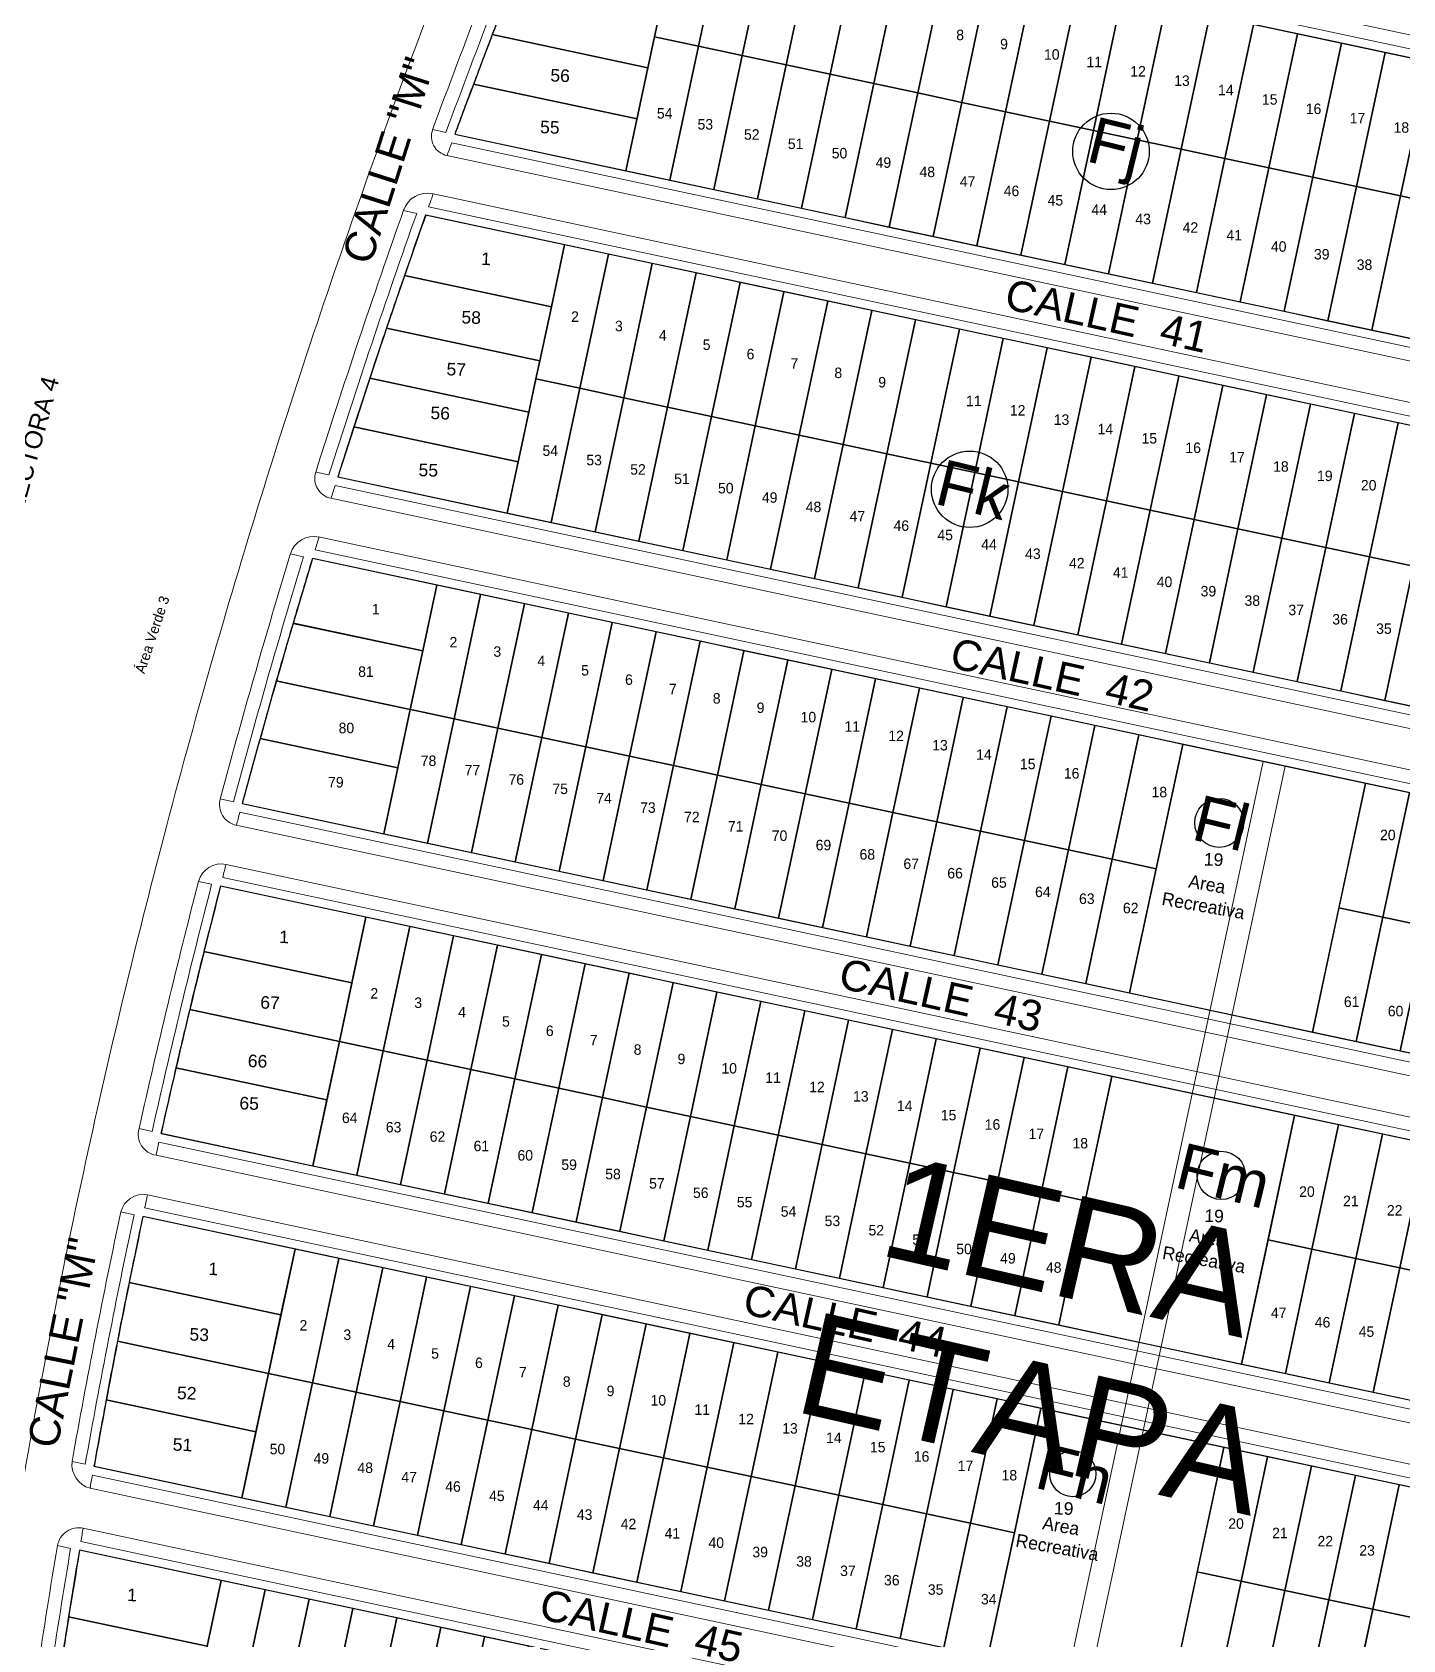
# Model space of a CAD drawing. Header units: millimetres. Extents: x 547073 to 557369, y 9424164 to 9429566.
# Drawn here: x 549598.2 to 549781.5, y 9428152.9 to 9428367.9 of the extents above; entities that cross this region are included whole.
import ezdxf

# ---------------------------------------------------------------- set-up
doc = ezdxf.new("R2010")
doc.units = ezdxf.units.MM
for name, color, linetype, lineweight in [('00 Veredas', 253, 'Continuous', 15), ('MANZANAS', 1, 'Continuous', 30), ('medidas lotes', 7, 'Continuous', 13), ('VIVIENDA', 7, 'Continuous', 30)]:
    doc.layers.add(name, color=color, linetype=linetype, lineweight=lineweight)
for name, color, linetype in [('lineas limite cuadrantes', 7, 'Continuous'), ('NUMERACION', 1, 'Continuous'), ('TEXTO-CATASTRO', 12, 'Continuous')]:
    doc.layers.add(name, color=color, linetype=linetype)
doc.styles.add('KBYOZ', font='micross.ttf')
doc.styles.add('ROMANS', font='romans.shx', dxfattribs={"width": 1.1})

msp = doc.modelspace()

# ---------------------------------------------------------------- linework, layer by layer
at = {"layer": '00 Veredas'}
for p, q in [((549651.74, 9428354.92), (549653.518, 9428354.54)), ((549649.61, 9428343.718), (549647.835, 9428344.097)), ((549636.106, 9428309.108), (549637.875, 9428308.731)), ((549634.484, 9428297.798), (549632.717, 9428298.175)), ((549623.329, 9428265.413), (549625.092, 9428265.037)), ((549622.184, 9428254.001), (549620.422, 9428254.377)), ((549612.467, 9428221.309), (549614.228, 9428220.933)), ((549611.8, 9428209.795), (549610.039, 9428210.17)), ((549603.512, 9428176.798), (549605.273, 9428176.422)), ((549603.325, 9428165.181), (549601.563, 9428165.557))]:
    msp.add_line(p, q, dxfattribs=at)
for points in [[(549582.445, 9428047.601, -0.0062863), (549584.229, 9428074.289, -0.0099656), (549589.061, 9428121.378, -0.0104152), (549595.426, 9428165.223, -0.0124006), (549605.377, 9428217.023, -0.0105091), (549615.813, 9428260.492, -0.011062), (549628.761, 9428305.731, -0.0108206), (549643.35, 9428349.386, -0.0222251), (549679.157, 9428436.845, 0.2386616), (549665.831, 9428435.115, 0.2386616)], [(549665.159, 9428389.584, 0.0087928), (549651.73, 9428354.892)], [(549647.896, 9428344.27, 0.0087758), (549636.093, 9428309.068)], [(549632.736, 9428298.239, 0.0029237), (549629.206, 9428286.383, 0.0051519), (549623.324, 9428265.394, 0.0051519)], [(549634.484, 9428297.798, 0.0029443), (549630.934, 9428285.879, 0.0051247), (549625.092, 9428265.037, 0.0051247)], [(549620.422, 9428254.377, 0.008039), (549612.467, 9428221.309, 0.008039)], [(549622.184, 9428254.001, 0.0080527), (549614.228, 9428220.933, 0.0080527)], [(549610.039, 9428210.17, 0.0080375), (549603.512, 9428176.798, 0.0080375)], [(549611.8, 9428209.795, 0.0080512), (549605.273, 9428176.422, 0.0080512)], [(549601.563, 9428165.557, 0.0080508), (549596.466, 9428131.879, 0.0080508)], [(549603.325, 9428165.181, 0.0080646), (549598.231, 9428131.502, 0.0080646)]]:
    msp.add_lwpolyline(points, format="xyb", dxfattribs=at)
for points in [[(549668.586, 9428390.043), (549848.416, 9428351.653)], [(549669.234, 9428391.745), (549849.094, 9428353.349)], [(549833.927, 9428312.96), (549653.627, 9428351.45)], [(549834.517, 9428314.674), (549654.286, 9428353.149)], [(549651.621, 9428346.356), (549832.116, 9428307.825)], [(549651.2, 9428344.606), (549831.524, 9428306.11)], [(549819.432, 9428268.746), (549638.691, 9428307.33)], [(549818.91, 9428267.016), (549638.101, 9428305.615)], [(549924.783, 9428238.893), (549636.468, 9428300.442)], [(549922.626, 9428237.513), (549636.013, 9428298.699)], [(549736.742, 9428148.356), (549762.797, 9428270.406)], [(549736.742, 9428148.356), (549762.797, 9428270.406)], [(549739.676, 9428147.73), (549765.731, 9428269.78)], [(549739.676, 9428147.73), (549765.731, 9428269.78)], [(549625.956, 9428263.625), (549882.242, 9428208.914)], [(549625.463, 9428261.89), (549880.99, 9428207.341)], [(549874.358, 9428203.235), (549624.113, 9428256.657)], [(549872.257, 9428201.843), (549623.659, 9428254.913)], [(549615.14, 9428219.511), (549831.975, 9428173.222)], [(549614.751, 9428217.754), (549829.984, 9428171.806)], [(549824.182, 9428167.523), (549613.6, 9428212.478)], [(549822.021, 9428166.144), (549613.223, 9428210.718)], [(549606.237, 9428174.989), (549781.762, 9428137.518)], [(549605.923, 9428173.215), (549779.772, 9428136.103)], [(549773.801, 9428131.856), (549605, 9428167.891)], [(549771.808, 9428130.44), (549604.699, 9428166.114)]]:
    msp.add_lwpolyline(points, dxfattribs=at)
for centre, radius, start, end in [((550644.74, 9427990.464), 1055.97, 157.816629, 159.831693), ((549654.191, 9428354.004), 2.616, 159.51958, 258.34621), ((550644.74, 9427990.464), 1054.77, 159.888235, 159.986976), ((549651.018, 9428343.065), 3.346, 76.28653, 162.03905), ((550644.74, 9427990.464), 1054.77, 160.283058, 160.381705), ((550644.74, 9427990.464), 1055.97, 160.456032, 162.458433), ((549638.693, 9428308.269), 2.719, 162.01968, 258.47165), ((550644.74, 9427990.464), 1054.77, 162.517648, 162.615859), ((550644.74, 9427990.464), 1054.77, 162.910397, 163.008546), ((549626.07, 9428264.665), 2.841, 164.7344, 258.22633), ((550644.74, 9427990.464), 1054.77, 164.990624, 165.088528), ((549623.502, 9428253.519), 3.197, 78.98819, 164.42858), ((550644.74, 9427990.464), 1054.77, 165.382189, 165.480061), ((550644.74, 9427990.464), 1054.77, 167.458091, 167.555871), ((549613.056, 9428209.416), 3.11, 79.9232, 165.95701), ((550644.74, 9427990.464), 1054.77, 167.849206, 167.946983), ((549606.815, 9428176.418), 3.325, 173.44677, 254.44097), ((550644.74, 9427990.464), 1054.77, 169.924646, 170.022484), ((549604.436, 9428165.023), 2.923, 78.87736, 169.46625), ((550644.74, 9427990.464), 1054.77, 170.316036, 170.4139)]:
    msp.add_arc(centre, radius, start, end, dxfattribs=at)
at = {"layer": 'MANZANAS'}
for points in [[(549668.134, 9428388.912, 0.0088028), (549654.715, 9428354.285), (549834.922, 9428315.815, -0.0089013), (549847.967, 9428350.522), (549668.134, 9428388.912, 0.0088028)], [(549650.806, 9428343.463, 0.0087473), (549639.068, 9428308.476), (549819.782, 9428269.898, -0.008849), (549831.131, 9428304.967), (549650.806, 9428343.463, 0.0087473)], [(549635.676, 9428297.543, 0.0029526), (549632.121, 9428285.604, 0.0051256), (549626.284, 9428264.782), (549883.573, 9428209.857), (549921.295, 9428236.57), (549635.676, 9428297.543, 0.0029526)], [(549623.377, 9428253.746, 0.0080618), (549615.421, 9428220.678), (549833.302, 9428174.166), (549864.982, 9428196.691), (549870.925, 9428200.9), (549623.377, 9428253.746, 0.0080618)], [(549612.994, 9428209.54, 0.0080604), (549606.47, 9428176.166), (549783.09, 9428138.462), (549820.694, 9428165.2), (549612.994, 9428209.54, 0.0080604)], [(549604.523, 9428164.925, 0.0080739), (549599.434, 9428131.245), (549732.877, 9428102.758), (549770.481, 9428129.497), (549604.523, 9428164.925, 0.0080739)]]:
    msp.add_lwpolyline(points, format="xyb", close=True, dxfattribs=at)
at = {"layer": 'MANZANAS', "color": 1}
for centre, radius in [((549742.453, 9428352.007), 5.111), ((549723.55, 9428306.815), 5.111), ((549756.929, 9428262.204), 3.274), ((549757.206, 9428215.057), 3.231), ((549737.351, 9428175.162), 3.083)]:
    msp.add_circle(centre, radius, dxfattribs=at)
at = {"layer": 'medidas lotes'}
for centre, radius, start, end in [((549635.828, 9428297.264), 3.242, 77.27549, 163.67325), ((549615.218, 9428220.565), 2.85, 164.86541, 260.55927)]:
    msp.add_arc(centre, radius, start, end, dxfattribs=at)
at = {"layer": 'VIVIENDA'}
for p, q in [((549680.528, 9428363.192), (549682.032, 9428370.233)), ((549679.046, 9428356.249), (549680.528, 9428363.192)), ((549677.585, 9428349.403), (549679.046, 9428356.249)), ((549667.608, 9428331.219), (549669.375, 9428339.498)), ((549666.063, 9428323.982), (549667.608, 9428331.219)), ((549664.601, 9428317.136), (549666.063, 9428323.982)), ((549663.182, 9428310.486), (549664.601, 9428317.136)), ((549661.72, 9428303.64), (549663.182, 9428310.486)), ((549645.189, 9428260.747), (549652.287, 9428293.997)), ((549650.408, 9428285.196), (549652.287, 9428293.997)), ((549650.408, 9428285.196), (549633.07, 9428288.897)), ((549633.125, 9428288.885), (549650.408, 9428285.196)), ((549648.738, 9428277.372), (549650.408, 9428285.196)), ((549648.738, 9428277.372), (549630.83, 9428281.195)), ((549630.976, 9428281.164), (549648.738, 9428277.372)), ((549647.068, 9428269.548), (549648.738, 9428277.372)), ((549647.068, 9428269.548), (549628.649, 9428273.48)), ((549628.886, 9428273.43), (549647.068, 9428269.548)), ((549645.189, 9428260.747), (549647.068, 9428269.548)), ((549640.93, 9428240.796), (549642.809, 9428249.598)), ((549639.26, 9428232.972), (549640.93, 9428240.796)), ((549639.26, 9428232.972), (549619.246, 9428237.245)), ((549619.253, 9428237.243), (549639.26, 9428232.972)), ((549637.589, 9428225.149), (549639.26, 9428232.972)), ((549637.589, 9428225.149), (549617.403, 9428229.458)), ((549617.504, 9428229.436), (549637.589, 9428225.149)), ((549635.71, 9428216.347), (549637.589, 9428225.149)), ((549631.451, 9428196.397), (549633.33, 9428205.198)), ((549631.451, 9428196.397), (549611.141, 9428200.732)), ((549629.781, 9428188.573), (549631.451, 9428196.397)), ((549609.576, 9428192.886), (549629.781, 9428188.573)), ((549628.111, 9428180.749), (549629.781, 9428188.573)), ((549608.07, 9428185.027), (549628.111, 9428180.749)), ((549626.232, 9428171.947), (549628.111, 9428180.749)), ((549621.593, 9428152.078), (549623.472, 9428160.88)), ((549621.593, 9428152.078), (549603.047, 9428156.037)), ((549603.12, 9428156.022), (549621.593, 9428152.078))]:
    msp.add_line(p, q, dxfattribs=at)
for points in [[(549691.107, 9428384.008), (549685.24, 9428385.261), (549683.597, 9428377.568), (549682.032, 9428370.233), (549681.412, 9428367.332), (549687.28, 9428366.079)], [(549696.975, 9428382.756), (549691.107, 9428384.008), (549687.28, 9428366.079), (549693.148, 9428364.827)], [(549702.843, 9428381.503), (549696.975, 9428382.756), (549693.148, 9428364.827), (549699.016, 9428363.574)], [(549708.711, 9428380.25), (549702.843, 9428381.503), (549699.016, 9428363.574), (549704.883, 9428362.321)], [(549714.579, 9428378.998), (549708.711, 9428380.25), (549704.883, 9428362.321), (549710.751, 9428361.069)], [(549720.446, 9428377.745), (549714.579, 9428378.998), (549710.751, 9428361.069), (549716.619, 9428359.816)], [(549726.314, 9428376.492), (549720.446, 9428377.745), (549716.619, 9428359.816), (549722.487, 9428358.563)], [(549732.182, 9428375.24), (549726.314, 9428376.492), (549722.487, 9428358.563), (549728.354, 9428357.311)], [(549738.05, 9428373.987), (549732.182, 9428375.24), (549728.354, 9428357.311), (549734.222, 9428356.058)], [(549743.917, 9428372.734), (549738.05, 9428373.987), (549734.222, 9428356.058), (549740.09, 9428354.805)], [(549749.785, 9428371.482), (549743.917, 9428372.734), (549740.09, 9428354.805), (549745.958, 9428353.553)], [(549755.653, 9428370.229), (549749.785, 9428371.482), (549745.958, 9428353.553), (549751.826, 9428352.3)], [(549761.521, 9428368.977), (549755.653, 9428370.229), (549751.826, 9428352.3), (549757.693, 9428351.047)], [(549767.389, 9428367.724), (549761.521, 9428368.977), (549757.693, 9428351.047), (549763.561, 9428349.795)], [(549687.28, 9428366.079), (549681.412, 9428367.332), (549680.528, 9428363.192), (549679.046, 9428356.249), (549677.585, 9428349.403), (549683.453, 9428348.15)], [(549773.256, 9428366.471), (549767.389, 9428367.724), (549763.561, 9428349.795), (549769.429, 9428348.542)], [(549779.124, 9428365.219), (549773.256, 9428366.471), (549769.429, 9428348.542), (549775.297, 9428347.29)], [(549693.148, 9428364.827), (549687.28, 9428366.079), (549683.453, 9428348.15), (549689.32, 9428346.897)], [(549699.016, 9428363.574), (549693.148, 9428364.827), (549689.32, 9428346.897), (549695.188, 9428345.645)], [(549784.992, 9428363.966), (549779.124, 9428365.219), (549775.297, 9428347.29), (549781.165, 9428346.037)], [(549704.883, 9428362.321), (549699.016, 9428363.574), (549695.188, 9428345.645), (549701.056, 9428344.392)], [(549710.751, 9428361.069), (549704.883, 9428362.321), (549701.056, 9428344.392), (549706.924, 9428343.14)], [(549790.86, 9428362.713), (549784.992, 9428363.966), (549781.165, 9428346.037), (549787.032, 9428344.784)], [(549716.619, 9428359.816), (549710.751, 9428361.069), (549706.924, 9428343.14), (549712.791, 9428341.887)], [(549722.487, 9428358.563), (549716.619, 9428359.816), (549712.791, 9428341.887), (549718.659, 9428340.634)], [(549728.354, 9428357.311), (549722.487, 9428358.563), (549718.659, 9428340.634), (549724.527, 9428339.382)], [(549734.222, 9428356.058), (549728.354, 9428357.311), (549724.527, 9428339.382), (549730.395, 9428338.129)], [(549740.09, 9428354.805), (549734.222, 9428356.058), (549730.395, 9428338.129), (549736.263, 9428336.876)], [(549745.958, 9428353.553), (549740.09, 9428354.805), (549736.263, 9428336.876), (549742.13, 9428335.624)], [(549751.826, 9428352.3), (549745.958, 9428353.553), (549742.13, 9428335.624), (549747.998, 9428334.371)], [(549757.693, 9428351.047), (549751.826, 9428352.3), (549747.998, 9428334.371), (549753.866, 9428333.118)], [(549763.561, 9428349.795), (549757.693, 9428351.047), (549753.866, 9428333.118), (549759.734, 9428331.866)], [(549769.429, 9428348.542), (549763.561, 9428349.795), (549759.734, 9428331.866), (549765.602, 9428330.613)], [(549775.297, 9428347.29), (549769.429, 9428348.542), (549765.602, 9428330.613), (549771.469, 9428329.361)], [(549781.165, 9428346.037), (549775.297, 9428347.29), (549771.469, 9428329.361), (549777.337, 9428328.108)], [(549787.032, 9428344.784), (549781.165, 9428346.037), (549777.337, 9428328.108), (549783.205, 9428326.855)], [(549675.243, 9428338.246), (549669.375, 9428339.498), (549667.608, 9428331.219), (549666.063, 9428323.982), (549665.548, 9428321.569), (549671.415, 9428320.317)], [(549681.111, 9428336.993), (549675.243, 9428338.246), (549671.415, 9428320.317), (549677.283, 9428319.064)], [(549686.978, 9428335.741), (549681.111, 9428336.993), (549677.283, 9428319.064), (549683.151, 9428317.812)], [(549692.846, 9428334.488), (549686.978, 9428335.741), (549683.151, 9428317.812), (549689.019, 9428316.559)], [(549698.714, 9428333.235), (549692.846, 9428334.488), (549689.019, 9428316.559), (549694.887, 9428315.306)], [(549704.582, 9428331.983), (549698.714, 9428333.235), (549694.887, 9428315.306), (549700.754, 9428314.054)], [(549710.45, 9428330.73), (549704.582, 9428331.983), (549700.754, 9428314.054), (549706.622, 9428312.801)], [(549716.317, 9428329.477), (549710.45, 9428330.73), (549706.622, 9428312.801), (549712.49, 9428311.548)], [(549722.185, 9428328.225), (549716.317, 9428329.477), (549712.49, 9428311.548), (549718.358, 9428310.296)], [(549728.053, 9428326.972), (549722.185, 9428328.225), (549718.358, 9428310.296), (549724.225, 9428309.043)], [(549733.921, 9428325.719), (549728.053, 9428326.972), (549724.225, 9428309.043), (549730.093, 9428307.79)], [(549739.788, 9428324.467), (549733.921, 9428325.719), (549730.093, 9428307.79), (549735.961, 9428306.538)], [(549745.656, 9428323.214), (549739.788, 9428324.467), (549735.961, 9428306.538), (549741.829, 9428305.285)], [(549671.415, 9428320.317), (549665.548, 9428321.569), (549664.601, 9428317.136), (549663.182, 9428310.486), (549661.72, 9428303.64), (549667.588, 9428302.388)], [(549751.524, 9428321.962), (549745.656, 9428323.214), (549741.829, 9428305.285), (549747.697, 9428304.033)], [(549757.392, 9428320.709), (549751.524, 9428321.962), (549747.697, 9428304.033), (549753.564, 9428302.78)], [(549677.283, 9428319.064), (549671.415, 9428320.317), (549667.588, 9428302.388), (549673.456, 9428301.135)], [(549683.151, 9428317.812), (549677.283, 9428319.064), (549673.456, 9428301.135), (549679.324, 9428299.883)], [(549763.26, 9428319.456), (549757.392, 9428320.709), (549753.564, 9428302.78), (549759.432, 9428301.527)], [(549769.127, 9428318.204), (549763.26, 9428319.456), (549759.432, 9428301.527), (549765.3, 9428300.275)], [(549689.019, 9428316.559), (549683.151, 9428317.812), (549679.324, 9428299.883), (549685.191, 9428298.63)], [(549774.995, 9428316.951), (549769.127, 9428318.204), (549765.3, 9428300.275), (549771.168, 9428299.022)], [(549780.863, 9428315.698), (549774.995, 9428316.951), (549771.168, 9428299.022), (549777.036, 9428297.769)], [(549694.887, 9428315.306), (549689.019, 9428316.559), (549685.191, 9428298.63), (549691.059, 9428297.377)], [(549700.754, 9428314.054), (549694.887, 9428315.306), (549691.059, 9428297.377), (549696.927, 9428296.125)], [(549786.731, 9428314.446), (549780.863, 9428315.698), (549777.036, 9428297.769), (549782.903, 9428296.517)], [(549706.622, 9428312.801), (549700.754, 9428314.054), (549696.927, 9428296.125), (549702.795, 9428294.872)], [(549712.49, 9428311.548), (549706.622, 9428312.801), (549702.795, 9428294.872), (549708.662, 9428293.619)], [(549718.358, 9428310.296), (549712.49, 9428311.548), (549708.662, 9428293.619), (549714.53, 9428292.367)], [(549724.225, 9428309.043), (549718.358, 9428310.296), (549714.53, 9428292.367), (549720.398, 9428291.114)], [(549730.093, 9428307.79), (549724.225, 9428309.043), (549720.398, 9428291.114), (549726.266, 9428289.861)], [(549735.961, 9428306.538), (549730.093, 9428307.79), (549726.266, 9428289.861), (549732.134, 9428288.609)], [(549741.829, 9428305.285), (549735.961, 9428306.538), (549732.134, 9428288.609), (549738.001, 9428287.356)], [(549747.697, 9428304.033), (549741.829, 9428305.285), (549738.001, 9428287.356), (549743.869, 9428286.104)], [(549753.564, 9428302.78), (549747.697, 9428304.033), (549743.869, 9428286.104), (549749.737, 9428284.851)], [(549759.432, 9428301.527), (549753.564, 9428302.78), (549749.737, 9428284.851), (549755.605, 9428283.598)], [(549765.3, 9428300.275), (549759.432, 9428301.527), (549755.605, 9428283.598), (549761.473, 9428282.346)], [(549771.168, 9428299.022), (549765.3, 9428300.275), (549761.473, 9428282.346), (549767.34, 9428281.093)], [(549777.036, 9428297.769), (549771.168, 9428299.022), (549767.34, 9428281.093), (549773.208, 9428279.84)], [(549782.903, 9428296.517), (549777.036, 9428297.769), (549773.208, 9428279.84), (549779.076, 9428278.588)], [(549788.771, 9428295.264), (549782.903, 9428296.517), (549779.076, 9428278.588), (549784.944, 9428277.335)], [(549658.155, 9428292.745), (549652.287, 9428293.997), (549650.408, 9428285.196), (549648.738, 9428277.372), (549649.227, 9428277.268), (549654.606, 9428276.119)], [(549664.023, 9428291.492), (549658.155, 9428292.745), (549654.606, 9428276.119), (549660.473, 9428274.867)], [(549669.89, 9428290.239), (549664.023, 9428291.492), (549660.473, 9428274.867), (549666.341, 9428273.614)], [(549675.758, 9428288.987), (549669.89, 9428290.239), (549666.341, 9428273.614), (549672.209, 9428272.361)], [(549681.626, 9428287.734), (549675.758, 9428288.987), (549672.209, 9428272.361), (549678.077, 9428271.109)], [(549687.494, 9428286.482), (549681.626, 9428287.734), (549678.077, 9428271.109), (549683.945, 9428269.856)], [(549693.361, 9428285.229), (549687.494, 9428286.482), (549683.945, 9428269.856), (549689.812, 9428268.604)], [(549699.229, 9428283.976), (549693.361, 9428285.229), (549689.812, 9428268.604), (549695.68, 9428267.351)], [(549705.097, 9428282.724), (549699.229, 9428283.976), (549695.68, 9428267.351), (549701.548, 9428266.098)], [(549710.965, 9428281.471), (549705.097, 9428282.724), (549701.548, 9428266.098), (549707.416, 9428264.846)], [(549716.833, 9428280.218), (549710.965, 9428281.471), (549707.416, 9428264.846), (549713.283, 9428263.593)], [(549722.7, 9428278.966), (549716.833, 9428280.218), (549713.283, 9428263.593), (549719.151, 9428262.34)], [(549728.568, 9428277.713), (549722.7, 9428278.966), (549719.151, 9428262.34), (549725.019, 9428261.088)], [(549654.606, 9428276.119), (549649.227, 9428277.268), (549648.738, 9428277.372), (549647.068, 9428269.548), (549645.189, 9428260.747), (549651.056, 9428259.494)], [(549660.473, 9428274.867), (549654.606, 9428276.119), (549651.056, 9428259.494), (549656.924, 9428258.241)], [(549734.436, 9428276.46), (549728.568, 9428277.713), (549725.019, 9428261.088), (549730.887, 9428259.835)], [(549740.304, 9428275.208), (549734.436, 9428276.46), (549730.887, 9428259.835), (549736.755, 9428258.582)], [(549666.341, 9428273.614), (549660.473, 9428274.867), (549656.924, 9428258.241), (549662.792, 9428256.989)], [(549746.172, 9428273.955), (549740.304, 9428275.208), (549736.755, 9428258.582), (549742.622, 9428257.33)], [(549752.039, 9428272.703), (549746.172, 9428273.955), (549742.622, 9428257.33), (549748.49, 9428256.077)], [(549672.209, 9428272.361), (549666.341, 9428273.614), (549662.792, 9428256.989), (549668.66, 9428255.736)], [(549678.077, 9428271.109), (549672.209, 9428272.361), (549668.66, 9428255.736), (549674.528, 9428254.483)], [(549776.488, 9428267.483), (549752.039, 9428272.703), (549744.941, 9428239.452), (549769.39, 9428234.232)], [(549683.945, 9428269.856), (549678.077, 9428271.109), (549674.528, 9428254.483), (549680.395, 9428253.231)], [(549689.812, 9428268.604), (549683.945, 9428269.856), (549680.395, 9428253.231), (549686.263, 9428251.978)], [(549695.68, 9428267.351), (549689.812, 9428268.604), (549686.263, 9428251.978), (549692.131, 9428250.725)], [(549701.548, 9428266.098), (549695.68, 9428267.351), (549692.131, 9428250.725), (549697.999, 9428249.473)], [(549782.356, 9428266.231), (549776.488, 9428267.483), (549772.939, 9428250.858), (549778.807, 9428249.605)], [(549707.416, 9428264.846), (549701.548, 9428266.098), (549697.999, 9428249.473), (549703.867, 9428248.22)], [(549788.224, 9428264.978), (549782.356, 9428266.231), (549778.807, 9428249.605), (549784.675, 9428248.353)], [(549713.283, 9428263.593), (549707.416, 9428264.846), (549703.867, 9428248.22), (549709.734, 9428246.968)], [(549719.151, 9428262.34), (549713.283, 9428263.593), (549709.734, 9428246.968), (549715.602, 9428245.715)], [(549725.019, 9428261.088), (549719.151, 9428262.34), (549715.602, 9428245.715), (549721.47, 9428244.462)], [(549730.887, 9428259.835), (549725.019, 9428261.088), (549721.47, 9428244.462), (549727.338, 9428243.21)], [(549736.755, 9428258.582), (549730.887, 9428259.835), (549727.338, 9428243.21), (549733.205, 9428241.957)], [(549742.622, 9428257.33), (549736.755, 9428258.582), (549733.205, 9428241.957), (549739.073, 9428240.704)], [(549748.49, 9428256.077), (549742.622, 9428257.33), (549739.073, 9428240.704), (549744.941, 9428239.452)], [(549778.807, 9428249.605), (549772.939, 9428250.858), (549769.39, 9428234.232), (549775.258, 9428232.98)], [(549648.676, 9428248.345), (549642.809, 9428249.598), (549639.26, 9428232.972), (549645.127, 9428231.72)], [(549654.544, 9428247.093), (549648.676, 9428248.345), (549645.127, 9428231.72), (549650.995, 9428230.467)], [(549784.675, 9428248.353), (549778.807, 9428249.605), (549775.258, 9428232.98), (549781.126, 9428231.727)], [(549790.543, 9428247.1), (549784.675, 9428248.353), (549781.126, 9428231.727), (549786.993, 9428230.475)], [(549660.412, 9428245.84), (549654.544, 9428247.093), (549650.995, 9428230.467), (549656.863, 9428229.214)], [(549666.28, 9428244.587), (549660.412, 9428245.84), (549656.863, 9428229.214), (549662.731, 9428227.962)], [(549672.148, 9428243.335), (549666.28, 9428244.587), (549662.731, 9428227.962), (549668.598, 9428226.709)], [(549678.015, 9428242.082), (549672.148, 9428243.335), (549668.598, 9428226.709), (549674.466, 9428225.457)], [(549683.883, 9428240.829), (549678.015, 9428242.082), (549674.466, 9428225.457), (549680.334, 9428224.204)], [(549689.751, 9428239.577), (549683.883, 9428240.829), (549680.334, 9428224.204), (549686.202, 9428222.951)], [(549695.619, 9428238.324), (549689.751, 9428239.577), (549686.202, 9428222.951), (549692.07, 9428221.699)], [(549701.487, 9428237.071), (549695.619, 9428238.324), (549692.07, 9428221.699), (549697.937, 9428220.446)], [(549707.354, 9428235.819), (549701.487, 9428237.071), (549697.937, 9428220.446), (549703.805, 9428219.193)], [(549713.222, 9428234.566), (549707.354, 9428235.819), (549703.805, 9428219.193), (549709.673, 9428217.941)], [(549645.127, 9428231.72), (549639.26, 9428232.972), (549635.71, 9428216.347), (549641.578, 9428215.094)], [(549719.09, 9428233.314), (549713.222, 9428234.566), (549709.673, 9428217.941), (549715.541, 9428216.688)], [(549724.958, 9428232.061), (549719.09, 9428233.314), (549715.541, 9428216.688), (549721.409, 9428215.435)], [(549650.995, 9428230.467), (549645.127, 9428231.72), (549641.578, 9428215.094), (549647.446, 9428213.842)], [(549730.825, 9428230.808), (549724.958, 9428232.061), (549721.409, 9428215.435), (549727.276, 9428214.183)], [(549736.693, 9428229.556), (549730.825, 9428230.808), (549727.276, 9428214.183), (549733.144, 9428212.93)], [(549656.863, 9428229.214), (549650.995, 9428230.467), (549647.446, 9428213.842), (549653.314, 9428212.589)], [(549662.731, 9428227.962), (549656.863, 9428229.214), (549653.314, 9428212.589), (549659.182, 9428211.336)], [(549742.561, 9428228.303), (549736.693, 9428229.556), (549733.144, 9428212.93), (549739.012, 9428211.678)], [(549668.598, 9428226.709), (549662.731, 9428227.962), (549659.182, 9428211.336), (549665.049, 9428210.084)], [(549674.466, 9428225.457), (549668.598, 9428226.709), (549665.049, 9428210.084), (549670.917, 9428208.831)], [(549767.01, 9428223.084), (549742.561, 9428228.303), (549739.012, 9428211.678), (549735.463, 9428195.052), (549759.912, 9428189.833)], [(549680.334, 9428224.204), (549674.466, 9428225.457), (549670.917, 9428208.831), (549676.785, 9428207.579)], [(549686.202, 9428222.951), (549680.334, 9428224.204), (549676.785, 9428207.579), (549682.653, 9428206.326)], [(549692.07, 9428221.699), (549686.202, 9428222.951), (549682.653, 9428206.326), (549688.52, 9428205.073)], [(549772.878, 9428221.831), (549767.01, 9428223.084), (549763.461, 9428206.458), (549769.329, 9428205.206)], [(549697.937, 9428220.446), (549692.07, 9428221.699), (549688.52, 9428205.073), (549694.388, 9428203.821)], [(549703.805, 9428219.193), (549697.937, 9428220.446), (549694.388, 9428203.821), (549700.256, 9428202.568)], [(549778.746, 9428220.578), (549772.878, 9428221.831), (549769.329, 9428205.206), (549775.197, 9428203.953)], [(549784.613, 9428219.326), (549778.746, 9428220.578), (549775.197, 9428203.953), (549781.064, 9428202.7)], [(549709.673, 9428217.941), (549703.805, 9428219.193), (549700.256, 9428202.568), (549706.124, 9428201.315)], [(549715.541, 9428216.688), (549709.673, 9428217.941), (549706.124, 9428201.315), (549711.992, 9428200.063)], [(549790.481, 9428218.073), (549784.613, 9428219.326), (549781.064, 9428202.7), (549786.932, 9428201.448)], [(549721.409, 9428215.435), (549715.541, 9428216.688), (549711.992, 9428200.063), (549717.859, 9428198.81)], [(549727.276, 9428214.183), (549721.409, 9428215.435), (549717.859, 9428198.81), (549723.727, 9428197.557)], [(549733.144, 9428212.93), (549727.276, 9428214.183), (549723.727, 9428197.557), (549729.595, 9428196.305)], [(549739.012, 9428211.678), (549733.144, 9428212.93), (549729.595, 9428196.305), (549735.463, 9428195.052)], [(549639.198, 9428203.946), (549633.33, 9428205.198), (549629.781, 9428188.573), (549635.649, 9428187.32)], [(549769.329, 9428205.206), (549763.461, 9428206.458), (549759.912, 9428189.833), (549765.78, 9428188.58)], [(549775.197, 9428203.953), (549769.329, 9428205.206), (549765.78, 9428188.58), (549771.647, 9428187.328)], [(549645.066, 9428202.693), (549639.198, 9428203.946), (549635.649, 9428187.32), (549641.517, 9428186.068)], [(549781.064, 9428202.7), (549775.197, 9428203.953), (549771.647, 9428187.328), (549777.515, 9428186.075)], [(549650.934, 9428201.44), (549645.066, 9428202.693), (549641.517, 9428186.068), (549647.385, 9428184.815)], [(549656.802, 9428200.188), (549650.934, 9428201.44), (549647.385, 9428184.815), (549653.252, 9428183.562)], [(549786.932, 9428201.448), (549781.064, 9428202.7), (549777.515, 9428186.075), (549783.383, 9428184.822)], [(549662.669, 9428198.935), (549656.802, 9428200.188), (549653.252, 9428183.562), (549659.12, 9428182.31)], [(549668.537, 9428197.682), (549662.669, 9428198.935), (549659.12, 9428182.31), (549664.988, 9428181.057)], [(549674.405, 9428196.43), (549668.537, 9428197.682), (549664.988, 9428181.057), (549670.856, 9428179.804)], [(549680.273, 9428195.177), (549674.405, 9428196.43), (549670.856, 9428179.804), (549676.724, 9428178.552)], [(549686.14, 9428193.924), (549680.273, 9428195.177), (549676.724, 9428178.552), (549682.591, 9428177.299)], [(549692.008, 9428192.672), (549686.14, 9428193.924), (549682.591, 9428177.299), (549688.459, 9428176.046)], [(549697.876, 9428191.419), (549692.008, 9428192.672), (549688.459, 9428176.046), (549694.327, 9428174.794)], [(549703.744, 9428190.167), (549697.876, 9428191.419), (549694.327, 9428174.794), (549700.195, 9428173.541)], [(549709.612, 9428188.914), (549703.744, 9428190.167), (549700.195, 9428173.541), (549706.062, 9428172.289)], [(549635.649, 9428187.32), (549629.781, 9428188.573), (549626.232, 9428171.947), (549632.1, 9428170.695)], [(549715.479, 9428187.661), (549709.612, 9428188.914), (549706.062, 9428172.289), (549711.93, 9428171.036)], [(549641.517, 9428186.068), (549635.649, 9428187.32), (549632.1, 9428170.695), (549637.968, 9428169.442)], [(549647.385, 9428184.815), (549641.517, 9428186.068), (549637.968, 9428169.442), (549643.835, 9428168.19)], [(549721.347, 9428186.409), (549715.479, 9428187.661), (549711.93, 9428171.036), (549717.798, 9428169.783)], [(549727.215, 9428185.156), (549721.347, 9428186.409), (549717.798, 9428169.783), (549723.666, 9428168.531)], [(549653.252, 9428183.562), (549647.385, 9428184.815), (549643.835, 9428168.19), (549649.703, 9428166.937)], [(549659.12, 9428182.31), (549653.252, 9428183.562), (549649.703, 9428166.937), (549655.571, 9428165.684)], [(549733.083, 9428183.903), (549727.215, 9428185.156), (549723.666, 9428168.531), (549729.534, 9428167.278)], [(549757.532, 9428178.684), (549733.083, 9428183.903), (549729.534, 9428167.278), (549725.984, 9428150.653), (549750.434, 9428145.433)], [(549664.988, 9428181.057), (549659.12, 9428182.31), (549655.571, 9428165.684), (549661.439, 9428164.432)], [(549670.856, 9428179.804), (549664.988, 9428181.057), (549661.439, 9428164.432), (549667.307, 9428163.179)], [(549676.724, 9428178.552), (549670.856, 9428179.804), (549667.307, 9428163.179), (549673.174, 9428161.926)], [(549682.591, 9428177.299), (549676.724, 9428178.552), (549673.174, 9428161.926), (549679.042, 9428160.674)], [(549688.459, 9428176.046), (549682.591, 9428177.299), (549679.042, 9428160.674), (549684.91, 9428159.421)], [(549763.4, 9428177.431), (549757.532, 9428178.684), (549753.983, 9428162.059), (549759.85, 9428160.806)], [(549769.267, 9428176.179), (549763.4, 9428177.431), (549759.85, 9428160.806), (549765.718, 9428159.553)], [(549694.327, 9428174.794), (549688.459, 9428176.046), (549684.91, 9428159.421), (549690.778, 9428158.168)], [(549775.135, 9428174.926), (549769.267, 9428176.179), (549765.718, 9428159.553), (549771.586, 9428158.301)], [(549781.003, 9428173.674), (549775.135, 9428174.926), (549771.586, 9428158.301), (549777.454, 9428157.048)], [(549700.195, 9428173.541), (549694.327, 9428174.794), (549690.778, 9428158.168), (549696.646, 9428156.916)], [(549706.062, 9428172.289), (549700.195, 9428173.541), (549696.646, 9428156.916), (549702.513, 9428155.663)], [(549786.871, 9428172.421), (549781.003, 9428173.674), (549777.454, 9428157.048), (549783.322, 9428155.795)], [(549711.93, 9428171.036), (549706.062, 9428172.289), (549702.513, 9428155.663), (549708.381, 9428154.411)], [(549717.798, 9428169.783), (549711.93, 9428171.036), (549708.381, 9428154.411), (549714.249, 9428153.158)], [(549723.666, 9428168.531), (549717.798, 9428169.783), (549714.249, 9428153.158), (549720.117, 9428151.905)], [(549729.534, 9428167.278), (549723.666, 9428168.531), (549720.117, 9428151.905), (549725.984, 9428150.653)], [(549759.85, 9428160.806), (549753.983, 9428162.059), (549750.434, 9428145.433), (549756.301, 9428144.181)], [(549629.34, 9428159.627), (549623.472, 9428160.88), (549621.593, 9428152.078), (549619.923, 9428144.254), (549625.791, 9428143.002)], [(549765.718, 9428159.553), (549759.85, 9428160.806), (549756.301, 9428144.181), (549762.169, 9428142.928)], [(549635.207, 9428158.375), (549629.34, 9428159.627), (549625.791, 9428143.002), (549631.658, 9428141.749)], [(549641.075, 9428157.122), (549635.207, 9428158.375), (549631.658, 9428141.749), (549637.526, 9428140.496)], [(549771.586, 9428158.301), (549765.718, 9428159.553), (549762.169, 9428142.928), (549768.037, 9428141.675)], [(549777.454, 9428157.048), (549771.586, 9428158.301), (549768.037, 9428141.675), (549773.905, 9428140.423)], [(549646.943, 9428155.869), (549641.075, 9428157.122), (549637.526, 9428140.496), (549643.394, 9428139.244)], [(549652.811, 9428154.617), (549646.943, 9428155.869), (549643.394, 9428139.244), (549649.262, 9428137.991)], [(549801.892, 9428151.831), (549795.057, 9428153.29), (549789.189, 9428154.543), (549783.322, 9428155.795), (549777.454, 9428157.048), (549776.201, 9428151.18), (549795.256, 9428147.113)], [(549658.679, 9428153.364), (549652.811, 9428154.617), (549649.262, 9428137.991), (549655.129, 9428136.739)], [(549664.546, 9428152.111), (549658.679, 9428153.364), (549655.129, 9428136.739), (549660.997, 9428135.486)]]:
    msp.add_lwpolyline(points, close=True, dxfattribs=at)
for points in [[(549682.032, 9428370.233), (549662.343, 9428374.436, 0.0017283), (549659.712, 9428367.636), (549680.528, 9428363.192), (549681.412, 9428367.332)], [(549680.528, 9428363.192), (549659.712, 9428367.636, 0.0016785), (549657.202, 9428361.014), (549679.067, 9428356.346)], [(549657.202, 9428361.014, 0.0017007), (549654.704, 9428354.287), (549677.585, 9428349.403), (549679.067, 9428356.346)], [(549669.375, 9428339.498), (549650.794, 9428343.465, 0.0020229), (549647.97, 9428335.411), (549667.608, 9428331.219)], [(549667.608, 9428331.219), (549647.97, 9428335.411, 0.0017665), (549645.558, 9428328.359), (549666.063, 9428323.982)], [(549665.548, 9428321.569), (549666.063, 9428323.982), (549645.558, 9428328.359, 0.0016697), (549643.323, 9428321.679), (549664.601, 9428317.136)], [(549664.601, 9428317.136), (549643.323, 9428321.679, 0.0016208), (549641.197, 9428315.179), (549663.182, 9428310.486)], [(549641.197, 9428315.179, 0.0016673), (549639.054, 9428308.479), (549661.72, 9428303.64), (549663.182, 9428310.486)], [(549652.287, 9428293.997), (549635.662, 9428297.546, 0.0021402), (549633.07, 9428288.897), (549650.408, 9428285.196)], [(549650.408, 9428285.196), (549633.07, 9428288.897, 0.0008284), (549632.086, 9428285.543, 0.0010728), (549630.83, 9428281.195), (549648.738, 9428277.372)], [(549648.738, 9428277.372), (549630.83, 9428281.195, 0.0019002), (549628.649, 9428273.48), (549647.068, 9428269.548)], [(549647.068, 9428269.548), (549628.649, 9428273.48, 0.0021367), (549626.267, 9428264.786), (549645.189, 9428260.747)], [(549642.809, 9428249.598), (549623.359, 9428253.75, 0.0021347), (549621.148, 9428245.019), (549640.93, 9428240.796)], [(549640.93, 9428240.796), (549621.148, 9428245.019, 0.001897), (549619.246, 9428237.245), (549639.26, 9428232.972)], [(549639.26, 9428232.972), (549619.246, 9428237.245, 0.0018966), (549617.403, 9428229.458), (549637.589, 9428225.149)], [(549637.589, 9428225.149), (549617.403, 9428229.458, 0.0021334), (549615.401, 9428220.683), (549635.71, 9428216.347)], [(549633.33, 9428205.198), (549612.973, 9428209.544, 0.0021332), (549611.141, 9428200.732), (549631.451, 9428196.397)], [(549631.451, 9428196.397), (549611.141, 9428200.732, 0.0018963), (549609.576, 9428192.886), (549629.781, 9428188.573)], [(549629.781, 9428188.573), (549609.576, 9428192.886, 0.0018966), (549608.07, 9428185.027), (549628.111, 9428180.749)], [(549628.111, 9428180.749), (549608.07, 9428185.027, 0.0021341), (549606.447, 9428176.171), (549626.232, 9428171.947)], [(549623.472, 9428160.88), (549604.499, 9428164.93, 0.0021357), (549603.047, 9428156.037), (549621.593, 9428152.078)], [(549621.593, 9428152.078), (549603.047, 9428156.037, 0.0018992), (549601.819, 9428148.119), (549619.923, 9428144.254)]]:
    msp.add_lwpolyline(points, format="xyb", close=True, dxfattribs=at)

# ---------------------------------------------------------------- texts
at = {"attachment_point": 1}
for s, width, insert, char_height, rotation in [('\\pi3.7898;Área Verde 3', 18.72953, (549610.691, 9428278.895), 1.365, 71.58222), ('\\pxqc;Area Recreativa', 8.942, (549751.053, 9428255.652), 1.75, 349.98613), ('\\pxqc;Area Recreativa', 8.942, (549751.136, 9428208.314), 1.75, 349.98613), ('\\pxqc;Area Recreativa', 8.942, (549731.52, 9428169.831), 1.75, 349.98613)]:
    msp.add_mtext_dynamic_manual_height_columns(s, width=width, gutter_width=12.5, heights=[0], dxfattribs=dict(at, insert=insert, char_height=char_height, rotation=rotation))
at = {"layer": 'lineas limite cuadrantes', "insert": (549694.298, 9428222.461), "char_height": 13.7592, "attachment_point": 1, "rotation": 347.11008, "style": 'ROMANS'}
msp.add_mtext_dynamic_manual_height_columns('\\pxqc;{\\fArial|b0|i0|c0|p34;1ERA ETAPA}', width=90.94521, gutter_width=6, heights=[0], dxfattribs=at)
at = {"layer": 'MANZANAS', "color": 1, "char_height": 6.1586, "width": 0.000285, "attachment_point": 5, "rotation": 346.27061, "style": 'KBYOZ'}
for s, insert in [('Fj', (549742.92, 9428351.974)), ('Fk', (549724.017, 9428306.782)), ('Fl', (549757.228, 9428262.183)), ('Fm', (549757.501, 9428215.036)), ('Fn', (549737.633, 9428175.142))]:
    msp.add_mtext(s, dxfattribs=dict(at, insert=insert))
at = {"layer": 'NUMERACION', "color": 1, "char_height": 1.4, "width": 1.94611, "attachment_point": 1, "rotation": 0.01637}
for s, insert in [('8', (549721.757, 9428368.278)), ('9', (549727.625, 9428367.06)), ('10', (549733.493, 9428365.668)), ('11', (549739.164, 9428364.664)), ('12', (549745.032, 9428363.412)), ('13', (549750.9, 9428362.159)), ('14', (549756.768, 9428360.906)), ('54', (549681.721, 9428357.789)), ('15', (549762.636, 9428359.654)), ('16', (549768.503, 9428358.401)), ('53', (549687.16, 9428356.328)), ('17', (549774.371, 9428357.149)), ('18', (549780.239, 9428355.896)), ('52', (549693.371, 9428354.968)), ('51', (549699.239, 9428353.715)), ('50', (549705.106, 9428352.462)), ('49', (549710.974, 9428351.21)), ('48', (549716.842, 9428349.957)), ('47', (549722.233, 9428348.668)), ('46', (549728.101, 9428347.415)), ('45', (549733.969, 9428346.162)), ('44', (549739.837, 9428344.91)), ('43', (549745.704, 9428343.657)), ('42', (549752.026, 9428342.524)), ('41', (549757.893, 9428341.489)), ('40', (549763.834, 9428339.982)), ('39', (549769.593, 9428338.948)), ('38', (549775.315, 9428337.55)), ('2', (549670.251, 9428330.604)), ('3', (549676.119, 9428329.351)), ('4', (549681.987, 9428328.099)), ('5', (549687.854, 9428326.846)), ('6', (549693.722, 9428325.593)), ('7', (549699.59, 9428324.341)), ('8', (549705.458, 9428323.088)), ('9', (549711.325, 9428321.835)), ('11', (549723.061, 9428319.33)), ('12', (549728.929, 9428318.077)), ('13', (549734.797, 9428316.825)), ('14', (549740.664, 9428315.572)), ('54', (549666.424, 9428312.675)), ('15', (549746.532, 9428314.32)), ('16', (549752.4, 9428313.067)), ('53', (549672.291, 9428311.422)), ('17', (549758.268, 9428311.814)), ('18', (549764.135, 9428310.562)), ('52', (549678.159, 9428310.17)), ('51', (549684.027, 9428308.917)), ('19', (549770.003, 9428309.309)), ('50', (549689.895, 9428307.664)), ('49', (549695.762, 9428306.412)), ('20', (549775.871, 9428308.056)), ('48', (549701.63, 9428305.159)), ('47', (549707.498, 9428303.906)), ('46', (549713.366, 9428302.654)), ('45', (549719.234, 9428301.401)), ('44', (549725.101, 9428300.148)), ('43', (549730.969, 9428298.896)), ('42', (549736.837, 9428297.643)), ('41', (549742.705, 9428296.391)), ('40', (549748.572, 9428295.138)), ('39', (549754.44, 9428293.885)), ('1', (549643.609, 9428291.477)), ('38', (549760.308, 9428292.633)), ('37', (549766.176, 9428291.38)), ('36', (549772.044, 9428290.127)), ('35', (549777.911, 9428288.875)), ('2', (549653.996, 9428287.066)), ('3', (549659.864, 9428285.813)), ('4', (549665.732, 9428284.561)), ('81', (549641.779, 9428283.125)), ('5', (549671.599, 9428283.308)), ('6', (549677.467, 9428282.056)), ('7', (549683.335, 9428280.803)), ('8', (549689.203, 9428279.55)), ('9', (549695.07, 9428278.298)), ('10', (549700.938, 9428277.045)), ('80', (549639.158, 9428275.592)), ('11', (549706.806, 9428275.792)), ('12', (549712.674, 9428274.54)), ('13', (549718.542, 9428273.287)), ('14', (549724.409, 9428272.034)), ('78', (549650.146, 9428271.208)), ('77', (549656.014, 9428269.955)), ('15', (549730.277, 9428270.782)), ('16', (549736.145, 9428269.529)), ('79', (549637.751, 9428268.335)), ('76', (549661.882, 9428268.702)), ('75', (549667.749, 9428267.45)), ('74', (549673.617, 9428266.197)), ('18', (549747.881, 9428267.024)), ('73', (549679.485, 9428264.944)), ('72', (549685.353, 9428263.692)), ('71', (549691.221, 9428262.439)), ('70', (549697.088, 9428261.187)), ('20', (549778.429, 9428261.289)), ('69', (549702.956, 9428259.934)), ('68', (549708.824, 9428258.681)), ('67', (549714.692, 9428257.429)), ('66', (549720.56, 9428256.176)), ('65', (549726.427, 9428254.923)), ('64', (549732.295, 9428253.671)), ('63', (549738.176, 9428252.761)), ('62', (549744.044, 9428251.509)), ('2', (549643.412, 9428240.104)), ('3', (549649.28, 9428238.852)), ('4', (549655.148, 9428237.599)), ('61', (549773.599, 9428238.985)), ('60', (549779.467, 9428237.732)), ('5', (549661.015, 9428236.346)), ('6', (549666.883, 9428235.094)), ('7', (549672.751, 9428233.841)), ('8', (549678.619, 9428232.589)), ('9', (549684.487, 9428231.336)), ('10', (549690.354, 9428230.083)), ('11', (549696.222, 9428228.831)), ('12', (549702.09, 9428227.578)), ('13', (549707.958, 9428226.325)), ('14', (549713.825, 9428225.073)), ('64', (549639.607, 9428223.455)), ('63', (549645.475, 9428222.202)), ('15', (549719.693, 9428223.82)), ('16', (549725.561, 9428222.567)), ('62', (549651.343, 9428220.95)), ('17', (549731.429, 9428221.315)), ('18', (549737.297, 9428220.062)), ('61', (549657.211, 9428219.697)), ('60', (549663.078, 9428218.445)), ('59', (549668.946, 9428217.192)), ('58', (549674.814, 9428215.939)), ('57', (549680.682, 9428214.687)), ('20', (549767.613, 9428213.59)), ('56', (549686.549, 9428213.434)), ('55', (549692.417, 9428212.181)), ('21', (549773.481, 9428212.338)), ('54', (549698.285, 9428210.929)), ('53', (549704.153, 9428209.676)), ('22', (549779.349, 9428211.085)), ('52', (549710.021, 9428208.423)), ('51', (549715.888, 9428207.171)), ('50', (549721.756, 9428205.918)), ('49', (549727.624, 9428204.666)), ('48', (549733.751, 9428203.437)), ('47', (549763.838, 9428197.368)), ('2', (549633.934, 9428195.705)), ('3', (549639.802, 9428194.452)), ('46', (549769.706, 9428196.116)), ('45', (549775.573, 9428194.863)), ('4', (549645.669, 9428193.2)), ('5', (549651.537, 9428191.947)), ('6', (549657.405, 9428190.694)), ('7', (549663.273, 9428189.442)), ('8', (549669.14, 9428188.189)), ('9', (549675.008, 9428186.936)), ('10', (549680.876, 9428185.684)), ('11', (549686.744, 9428184.431)), ('12', (549692.612, 9428183.178)), ('13', (549698.479, 9428181.926)), ('50', (549629.945, 9428179.163)), ('14', (549704.347, 9428180.673)), ('15', (549710.215, 9428179.421)), ('49', (549635.813, 9428177.91)), ('16', (549716.083, 9428178.168)), ('48', (549641.68, 9428176.658)), ('47', (549647.548, 9428175.405)), ('17', (549721.951, 9428176.915)), ('18', (549727.818, 9428175.663)), ('46', (549653.416, 9428174.152)), ('45', (549659.284, 9428172.9)), ('44', (549665.151, 9428171.647)), ('43', (549671.019, 9428170.394)), ('42', (549676.887, 9428169.142)), ('20', (549758.135, 9428169.191)), ('41', (549682.755, 9428167.889)), ('40', (549688.623, 9428166.637)), ('21', (549764.003, 9428167.938)), ('22', (549770.069, 9428166.842)), ('39', (549694.49, 9428165.384)), ('38', (549700.358, 9428164.131)), ('23', (549775.655, 9428165.607)), ('37', (549706.226, 9428162.879)), ('36', (549712.094, 9428161.626)), ('35', (549717.961, 9428160.373)), ('34', (549725.062, 9428159.084))]:
    msp.add_mtext(s, dxfattribs=dict(at, insert=insert))
at = {"layer": 'TEXTO-CATASTRO', "attachment_point": 5, "style": 'KBYOZ'}
for s, insert, char_height, width, rotation in [('CALLE "M"', (549645.836, 9428350.795), 4.08, 0.00000000024, 72.31388), ('56', (549668.786, 9428362.132), 1.68, 0.000122, 358.04521), ('55', (549667.415, 9428355.222), 1.68, 0.000122, 358.04521), ('1', (549658.872, 9428337.639), 1.68, 0.000122, 358.04521), ('CALLE  41', (549741.902, 9428329.993), 4.08, 0.00000000024, 347.42904), ('58', (549656.892, 9428329.787), 1.68, 0.000122, 358.04521), ('57', (549654.902, 9428322.847), 1.68, 0.000122, 358.04521), ('VIA COLECTORA 4', (549596.732, 9428307.481), 2.382, 0.00000000014, 74.55495), ('56', (549652.752, 9428316.992), 1.68, 0.000122, 358.04521), ('55', (549651.158, 9428309.365), 1.68, 0.000122, 358.04521), ('CALLE  42', (549734.597, 9428281.992), 4.08, 0.00000000024, 347.42904), ('CALLE  42', (549734.597, 9428281.992), 4.08, 0.00000000024, 347.42904), ('19', (549756.173, 9428257.291), 1.68, 0.000122, 358.04521), ('1', (549631.875, 9428246.96), 1.68, 0.000122, 358.04521), ('CALLE  43', (549719.716, 9428239.135), 4.08, 0.00000000024, 347.42904), ('67', (549629.996, 9428238.158), 1.68, 0.000122, 358.04521), ('66', (549628.326, 9428230.334), 1.68, 0.000122, 358.04521), ('65', (549627.204, 9428224.682), 1.68, 0.000122, 358.04521), ('19', (549756.242, 9428209.629), 1.68, 0.000122, 358.04521), ('CALLE "M"', (549602.335, 9428192.69), 4.08, 0.00000000024, 78.62297), ('1', (549622.397, 9428202.56), 1.68, 0.000122, 358.04521), ('CALLE  44', (549706.908, 9428195.57), 4.08, 0.00000000024, 347.42904), ('53', (549620.527, 9428193.758), 1.68, 0.000122, 358.04521), ('52', (549618.857, 9428185.935), 1.68, 0.000122, 358.04521), ('51', (549618.282, 9428179.032), 1.68, 0.000122, 358.04521), ('19', (549736.128, 9428170.513), 1.68, 0.000122, 358.04521), ('1', (549611.546, 9428158.957), 1.68, 0.000122, 358.04521), ('CALLE  45', (549679.664, 9428154.778), 4.08, 0.00000000024, 347.42904)]:
    msp.add_mtext(s, dxfattribs=dict(at, insert=insert, char_height=char_height, width=width, rotation=rotation))

doc.saveas('drawing.dxf')
